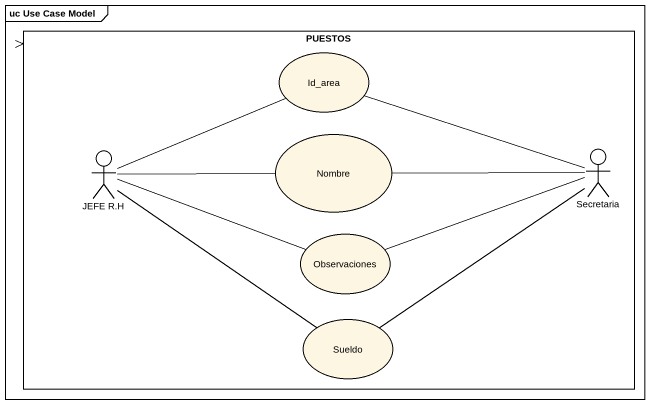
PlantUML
@startuml
mainframe uc Use Case Model
rectangle PUESTOS {
  usecase Id_area
  usecase Nombre
  actor "JEFE R.H" as JEFE_R_H
  actor Secretaria
  usecase Observaciones
  usecase Sueldo
}
PUESTOS ..> PUESTOS
JEFE_R_H -right- Id_area
JEFE_R_H -right- Nombre
JEFE_R_H -right- Observaciones
JEFE_R_H -- Sueldo
Secretaria -left- Id_area
Secretaria -left- Nombre
Secretaria -left- Observaciones
Secretaria -- Sueldo
@enduml
